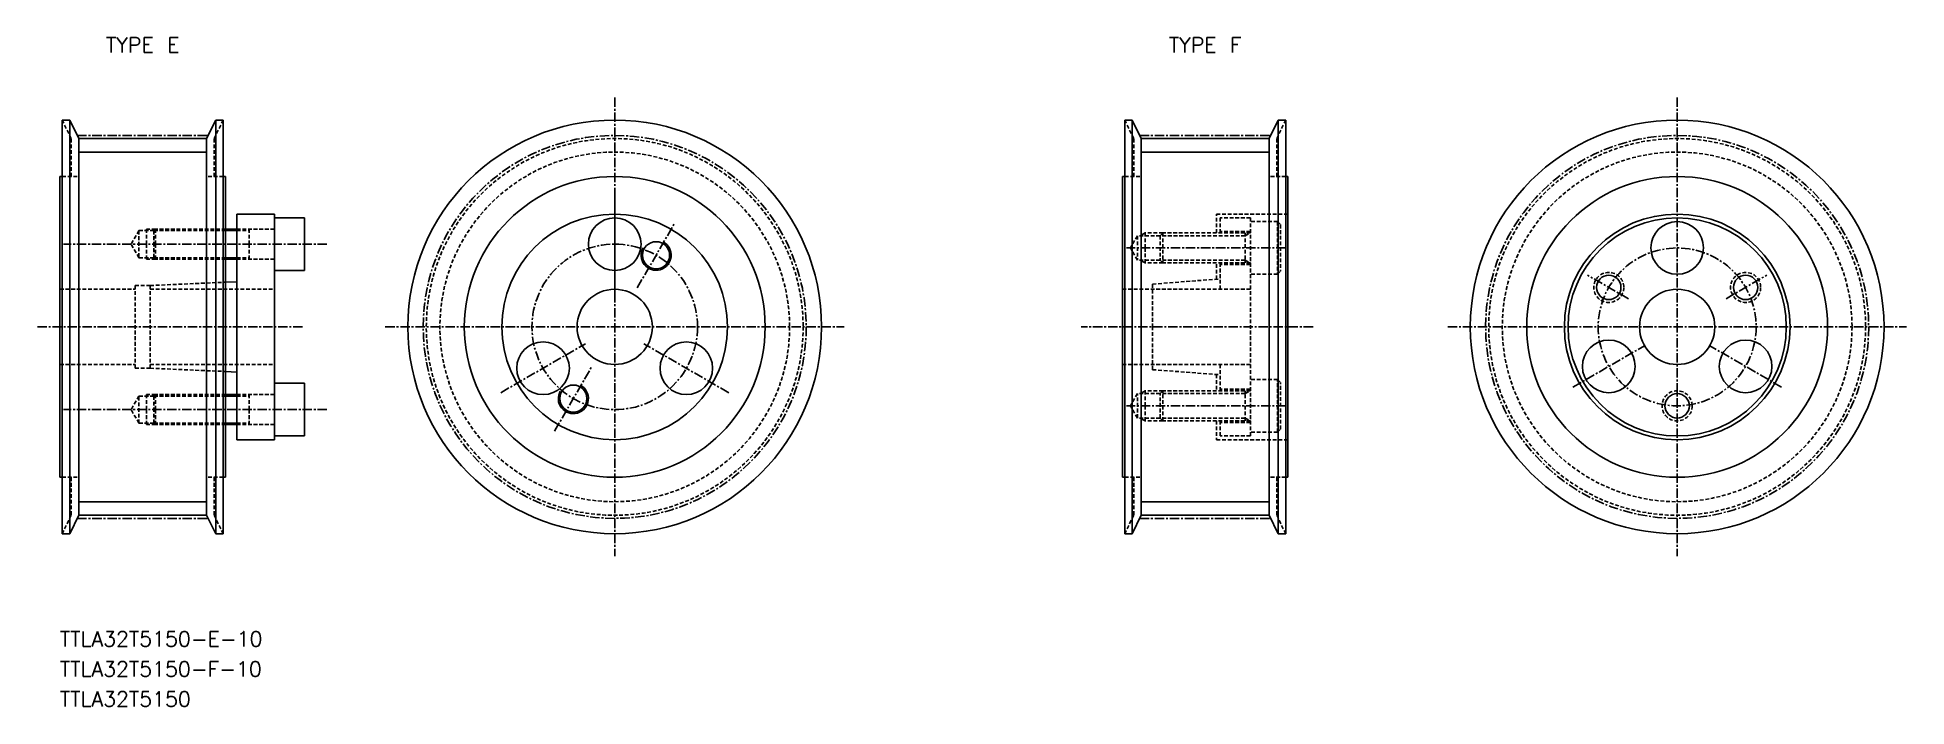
# Model space of a CAD drawing. Extents: x 5613 to 5861, y 19268 to 19357.
import ezdxf
from ezdxf.enums import TextEntityAlignment as Align

# ---------------------------------------------------------------- set-up
doc = ezdxf.new("R2010")
doc.units = 0
doc.linetypes.add('CENTER', pattern=[2, 1.25, -0.25, 0.25, -0.25])
doc.linetypes.add('DASHED', pattern=[0.75, 0.5, -0.25])
doc.layers.get('0').update_dxf_attribs({"linetype": 'CONTINUOUS'})
doc.layers.add('CENTER', color=1, linetype='CENTER')
doc.styles.add('MISUMI', font='txt.shx')

msp = doc.modelspace()

# ---------------------------------------------------------------- linework, layer by layer
at = {"color": 1, "linetype": 'CENTER'}
for p, q in [((5689.65, 19349.06), (5689.65, 19288.06)), ((5830.89, 19349.06), (5830.89, 19288.06)), ((5618.2, 19344.03), (5635.6, 19344.03)), ((5759.44, 19344.03), (5776.85, 19344.03)), ((5612.9, 19318.56), (5648.31, 19318.56)), ((5659.15, 19318.56), (5720.15, 19318.56)), ((5800.39, 19318.56), (5861.39, 19318.56)), ((5618.2, 19293.1), (5635.6, 19293.1)), ((5759.44, 19293.1), (5776.85, 19293.1))]:
    msp.add_line(p, q, dxfattribs=at)
at = {"color": 7, "linetype": 'CONTINUOUS'}
for p, q in [((5617.2, 19346.06), (5616.2, 19346.06)), ((5616.2, 19346.06), (5616.2, 19318.56)), ((5618.4, 19343.61), (5617.2, 19346.06)), ((5617.2, 19346.06), (5617.2, 19318.56)), ((5635.4, 19343.61), (5636.6, 19346.06)), ((5636.6, 19346.06), (5637.6, 19346.06)), ((5636.6, 19346.06), (5636.6, 19318.56)), ((5637.6, 19346.06), (5637.6, 19318.56)), ((5758.45, 19346.06), (5757.45, 19346.06)), ((5757.45, 19346.06), (5757.45, 19318.56)), ((5759.65, 19343.61), (5758.45, 19346.06)), ((5758.45, 19346.06), (5758.45, 19318.56)), ((5776.65, 19343.61), (5777.85, 19346.06)), ((5777.85, 19346.06), (5778.85, 19346.06)), ((5777.85, 19346.06), (5777.85, 19318.56)), ((5778.85, 19346.06), (5778.85, 19318.56)), ((5618.4, 19338.56), (5618.4, 19343.61)), ((5618.4, 19343.61), (5635.4, 19343.61)), ((5635.4, 19338.56), (5635.4, 19343.61)), ((5759.65, 19338.56), (5759.65, 19343.61)), ((5759.65, 19343.61), (5776.65, 19343.61)), ((5776.65, 19338.56), (5776.65, 19343.61)), ((5615.9, 19338.56), (5616.2, 19338.56)), ((5615.9, 19318.56), (5615.9, 19338.56)), ((5618.4, 19338.56), (5618.4, 19318.56)), ((5635.4, 19338.56), (5635.4, 19318.56)), ((5637.9, 19338.56), (5637.6, 19338.56)), ((5637.9, 19318.56), (5637.9, 19338.56)), ((5757.15, 19338.56), (5757.45, 19338.56)), ((5757.15, 19318.56), (5757.15, 19338.56)), ((5759.65, 19338.56), (5759.65, 19318.56)), ((5776.65, 19338.56), (5776.65, 19318.56)), ((5779.15, 19338.56), (5778.85, 19338.56)), ((5779.15, 19318.56), (5779.15, 19338.56)), ((5639.4, 19333.56), (5644.4, 19333.56)), ((5639.4, 19333.56), (5639.4, 19331.56)), ((5644.4, 19333.56), (5644.4, 19333.06)), ((5644.4, 19333.06), (5644.4, 19326.06)), ((5644.4, 19333.06), (5648.4, 19333.06)), ((5648.4, 19333.06), (5648.4, 19329.56)), ((5639.4, 19331.56), (5637.9, 19331.56)), ((5639.4, 19331.56), (5639.4, 19327.56)), ((5648.4, 19326.06), (5648.4, 19329.56)), ((5639.4, 19327.56), (5637.9, 19327.56)), ((5639.4, 19327.56), (5639.4, 19324.56)), ((5644.4, 19326.06), (5644.4, 19318.56)), ((5644.4, 19326.06), (5648.4, 19326.06)), ((5639.4, 19324.56), (5637.9, 19324.5)), ((5639.4, 19324.56), (5639.4, 19318.56)), ((5615.9, 19318.56), (5615.9, 19298.56)), ((5616.2, 19291.06), (5616.2, 19318.56)), ((5617.2, 19291.06), (5617.2, 19318.56)), ((5618.4, 19298.56), (5618.4, 19318.56)), ((5635.4, 19298.56), (5635.4, 19318.56)), ((5636.6, 19291.06), (5636.6, 19318.56)), ((5637.6, 19291.06), (5637.6, 19318.56)), ((5637.9, 19318.56), (5637.9, 19298.56)), ((5639.4, 19312.56), (5639.4, 19318.56)), ((5644.4, 19311.06), (5644.4, 19318.56)), ((5757.15, 19318.56), (5757.15, 19298.56)), ((5757.45, 19291.06), (5757.45, 19318.56)), ((5758.45, 19291.06), (5758.45, 19318.56)), ((5759.65, 19298.56), (5759.65, 19318.56)), ((5776.65, 19298.56), (5776.65, 19318.56)), ((5777.85, 19291.06), (5777.85, 19318.56)), ((5778.85, 19291.06), (5778.85, 19318.56)), ((5779.15, 19318.56), (5779.15, 19298.56)), ((5639.4, 19312.56), (5637.9, 19312.63)), ((5639.4, 19309.56), (5639.4, 19312.56)), ((5644.4, 19304.06), (5644.4, 19311.06)), ((5644.4, 19311.06), (5648.4, 19311.06)), ((5648.4, 19311.06), (5648.4, 19307.56)), ((5639.4, 19309.56), (5637.9, 19309.56)), ((5639.4, 19305.56), (5639.4, 19309.56)), ((5639.4, 19305.56), (5637.9, 19305.56)), ((5639.4, 19303.56), (5639.4, 19305.56)), ((5648.4, 19304.06), (5648.4, 19307.56)), ((5639.4, 19303.56), (5644.4, 19303.56)), ((5644.4, 19304.06), (5648.4, 19304.06)), ((5644.4, 19303.56), (5644.4, 19304.06)), ((5615.9, 19298.56), (5616.2, 19298.56)), ((5618.4, 19298.56), (5618.4, 19293.51)), ((5635.4, 19298.56), (5635.4, 19293.51)), ((5637.9, 19298.56), (5637.6, 19298.56)), ((5757.15, 19298.56), (5757.45, 19298.56)), ((5759.65, 19298.56), (5759.65, 19293.51)), ((5776.65, 19298.56), (5776.65, 19293.51)), ((5779.15, 19298.56), (5778.85, 19298.56)), ((5618.4, 19293.51), (5617.2, 19291.06)), ((5618.4, 19293.51), (5635.4, 19293.51)), ((5635.4, 19293.51), (5636.6, 19291.06)), ((5759.65, 19293.51), (5758.45, 19291.06)), ((5759.65, 19293.51), (5776.65, 19293.51)), ((5776.65, 19293.51), (5777.85, 19291.06)), ((5617.2, 19291.06), (5616.2, 19291.06)), ((5636.6, 19291.06), (5637.6, 19291.06)), ((5758.45, 19291.06), (5757.45, 19291.06)), ((5777.85, 19291.06), (5778.85, 19291.06))]:
    msp.add_line(p, q, dxfattribs=at)
at = {"color": 3, "linetype": 'DASHED'}
for p, q in [((5617.4, 19343.61), (5616.2, 19346.06)), ((5636.4, 19343.61), (5637.6, 19346.06)), ((5758.65, 19343.61), (5757.45, 19346.06)), ((5777.65, 19343.61), (5778.85, 19346.06)), ((5617.4, 19338.56), (5617.4, 19343.61)), ((5636.4, 19338.56), (5636.4, 19343.61)), ((5758.65, 19338.56), (5758.65, 19343.61)), ((5777.65, 19338.56), (5777.65, 19343.61)), ((5616.2, 19338.56), (5618.4, 19338.56)), ((5637.6, 19338.56), (5635.4, 19338.56)), ((5757.45, 19338.56), (5759.65, 19338.56)), ((5778.85, 19338.56), (5776.65, 19338.56)), ((5769.64, 19333.56), (5779.15, 19333.56)), ((5769.64, 19331.06), (5769.64, 19333.56)), ((5774.15, 19333.06), (5770.15, 19333.06)), ((5770.15, 19333.06), (5770.15, 19331.06)), ((5774.15, 19333.06), (5774.15, 19304.06)), ((5626.4, 19331.36), (5625.36, 19329.56)), ((5626.4, 19331.36), (5626.4, 19327.76)), ((5628.4, 19331.36), (5626.4, 19331.36)), ((5628.6, 19331.56), (5627.4, 19331.56)), ((5627.4, 19331.56), (5627.4, 19329.56)), ((5628.6, 19331.56), (5628.4, 19331.36)), ((5628.4, 19331.36), (5637.9, 19331.36)), ((5628.4, 19331.36), (5628.4, 19329.56)), ((5637.9, 19331.56), (5628.6, 19331.56)), ((5628.6, 19331.56), (5628.6, 19329.56)), ((5644.4, 19331.56), (5639.4, 19331.56)), ((5639.4, 19331.36), (5641.07, 19331.36)), ((5641.07, 19331.56), (5641.07, 19329.56)), ((5759.14, 19330.68), (5758.2, 19329.06)), ((5759.14, 19330.68), (5759.14, 19327.44)), ((5762.15, 19330.68), (5759.14, 19330.68)), ((5760.15, 19331.06), (5759.49, 19330.68)), ((5760.15, 19331.06), (5760.15, 19329.06)), ((5762.52, 19331.06), (5760.15, 19331.06)), ((5762.15, 19330.68), (5762.52, 19331.06)), ((5773.45, 19330.68), (5762.15, 19330.68)), ((5762.15, 19330.68), (5762.15, 19327.44)), ((5774.15, 19331.06), (5762.52, 19331.06)), ((5762.52, 19331.06), (5762.52, 19327.06)), ((5774.15, 19331.26), (5770.15, 19331.26)), ((5773.45, 19331.06), (5773.45, 19327.06)), ((5773.45, 19330.68), (5774.1, 19331.06)), ((5777.75, 19332.56), (5774.15, 19332.56)), ((5777.75, 19332.56), (5777.75, 19325.56)), ((5777.75, 19332.56), (5778.15, 19332.16)), ((5778.15, 19332.16), (5778.15, 19325.96)), ((5626.4, 19327.76), (5625.36, 19329.56)), ((5627.4, 19327.56), (5627.4, 19329.56)), ((5628.4, 19327.76), (5628.4, 19329.56)), ((5628.6, 19327.56), (5628.6, 19329.56)), ((5641.07, 19327.56), (5641.07, 19329.56)), ((5759.14, 19327.44), (5758.2, 19329.06)), ((5760.15, 19327.06), (5760.15, 19329.06)), ((5628.4, 19327.76), (5626.4, 19327.76)), ((5628.6, 19327.56), (5627.4, 19327.56)), ((5628.4, 19327.76), (5637.9, 19327.76)), ((5628.6, 19327.56), (5628.4, 19327.76)), ((5637.9, 19327.56), (5628.6, 19327.56)), ((5639.4, 19327.76), (5641.07, 19327.76)), ((5644.4, 19327.56), (5639.4, 19327.56)), ((5762.15, 19327.44), (5759.14, 19327.44)), ((5760.15, 19327.06), (5759.49, 19327.44)), ((5762.52, 19327.06), (5760.15, 19327.06)), ((5773.45, 19327.44), (5762.15, 19327.44)), ((5762.52, 19327.06), (5762.15, 19327.44)), ((5774.15, 19327.06), (5762.52, 19327.06)), ((5769.64, 19324.9), (5769.64, 19327.06)), ((5770.15, 19327.06), (5770.15, 19323.56)), ((5774.15, 19326.86), (5770.15, 19326.86)), ((5773.45, 19327.44), (5774.1, 19327.06)), ((5777.75, 19325.56), (5774.15, 19325.56)), ((5777.75, 19325.56), (5778.15, 19325.96)), ((5615.9, 19323.56), (5625.9, 19323.56)), ((5625.9, 19324.06), (5627.9, 19324.06)), ((5625.9, 19324.06), (5625.9, 19318.56)), ((5627.9, 19324.06), (5637.9, 19324.5)), ((5627.9, 19324.06), (5627.9, 19318.56)), ((5627.9, 19323.56), (5644.4, 19323.56)), ((5757.15, 19323.56), (5774.15, 19323.56)), ((5761.15, 19324.25), (5770.15, 19324.94)), ((5761.15, 19324.25), (5761.15, 19318.56)), ((5625.9, 19313.06), (5625.9, 19318.56)), ((5627.9, 19313.06), (5627.9, 19318.56)), ((5761.15, 19312.87), (5761.15, 19318.56)), ((5615.9, 19313.56), (5625.9, 19313.56)), ((5625.9, 19313.06), (5627.9, 19313.06)), ((5627.9, 19313.56), (5644.4, 19313.56)), ((5627.9, 19313.06), (5637.9, 19312.63)), ((5757.15, 19313.56), (5774.15, 19313.56)), ((5770.15, 19313.56), (5770.15, 19310.06)), ((5761.15, 19312.87), (5770.15, 19312.19)), ((5769.64, 19312.22), (5769.64, 19310.06)), ((5777.75, 19311.56), (5774.15, 19311.56)), ((5777.75, 19304.56), (5777.75, 19311.56)), ((5777.75, 19311.56), (5778.15, 19311.16)), ((5778.15, 19304.96), (5778.15, 19311.16)), ((5626.4, 19309.36), (5625.36, 19307.56)), ((5628.4, 19309.36), (5626.4, 19309.36)), ((5626.4, 19305.76), (5626.4, 19309.36)), ((5628.6, 19309.56), (5627.4, 19309.56)), ((5627.4, 19309.56), (5627.4, 19307.56)), ((5628.6, 19309.56), (5628.4, 19309.36)), ((5628.4, 19309.36), (5637.9, 19309.36)), ((5628.4, 19309.36), (5628.4, 19307.56)), ((5637.9, 19309.56), (5628.6, 19309.56)), ((5628.6, 19309.56), (5628.6, 19307.56)), ((5644.4, 19309.56), (5639.4, 19309.56)), ((5639.4, 19309.36), (5641.07, 19309.36)), ((5641.07, 19309.56), (5641.07, 19307.56)), ((5759.14, 19309.68), (5758.2, 19308.06)), ((5759.14, 19306.44), (5758.2, 19308.06)), ((5759.14, 19306.44), (5759.14, 19309.68)), ((5762.15, 19309.68), (5759.14, 19309.68)), ((5760.15, 19310.06), (5759.49, 19309.68)), ((5760.15, 19310.06), (5760.15, 19308.06)), ((5762.52, 19310.06), (5760.15, 19310.06)), ((5760.15, 19306.06), (5760.15, 19308.06)), ((5762.52, 19310.06), (5762.15, 19309.68)), ((5773.45, 19309.68), (5762.15, 19309.68)), ((5762.15, 19306.44), (5762.15, 19309.68)), ((5774.15, 19310.06), (5762.52, 19310.06)), ((5762.52, 19306.06), (5762.52, 19310.06)), ((5774.15, 19310.26), (5770.15, 19310.26)), ((5773.45, 19306.06), (5773.45, 19310.06)), ((5773.45, 19309.68), (5774.1, 19310.06)), ((5626.4, 19305.76), (5625.36, 19307.56)), ((5628.4, 19305.76), (5626.4, 19305.76)), ((5627.4, 19305.56), (5627.4, 19307.56)), ((5628.6, 19305.56), (5627.4, 19305.56)), ((5628.4, 19305.76), (5628.4, 19307.56)), ((5628.4, 19305.76), (5637.9, 19305.76)), ((5628.6, 19305.56), (5628.4, 19305.76)), ((5628.6, 19305.56), (5628.6, 19307.56)), ((5637.9, 19305.56), (5628.6, 19305.56)), ((5639.4, 19305.76), (5641.07, 19305.76)), ((5644.4, 19305.56), (5639.4, 19305.56)), ((5641.07, 19305.56), (5641.07, 19307.56)), ((5762.15, 19306.44), (5759.14, 19306.44)), ((5760.15, 19306.06), (5759.49, 19306.44)), ((5762.52, 19306.06), (5760.15, 19306.06)), ((5773.45, 19306.44), (5762.15, 19306.44)), ((5762.15, 19306.44), (5762.52, 19306.06)), ((5774.15, 19306.06), (5762.52, 19306.06)), ((5769.64, 19306.06), (5769.64, 19303.56)), ((5770.15, 19306.06), (5770.15, 19304.06)), ((5774.15, 19305.86), (5770.15, 19305.86)), ((5773.45, 19306.44), (5774.1, 19306.06)), ((5769.64, 19303.56), (5779.15, 19303.56)), ((5774.15, 19304.06), (5770.15, 19304.06)), ((5777.75, 19304.56), (5774.15, 19304.56)), ((5777.75, 19304.56), (5778.15, 19304.96)), ((5616.2, 19298.56), (5618.4, 19298.56)), ((5617.4, 19298.56), (5617.4, 19293.51)), ((5637.6, 19298.56), (5635.4, 19298.56)), ((5636.4, 19298.56), (5636.4, 19293.51)), ((5757.45, 19298.56), (5759.65, 19298.56)), ((5758.65, 19298.56), (5758.65, 19293.51)), ((5778.85, 19298.56), (5776.65, 19298.56)), ((5777.65, 19298.56), (5777.65, 19293.51)), ((5617.4, 19293.51), (5616.2, 19291.06)), ((5636.4, 19293.51), (5637.6, 19291.06)), ((5758.65, 19293.51), (5757.45, 19291.06)), ((5777.65, 19293.51), (5778.85, 19291.06))]:
    msp.add_line(p, q, dxfattribs=at)
at = {"color": 3, "linetype": 'CONTINUOUS'}
for p, q in [((5618.4, 19341.81), (5635.4, 19341.81)), ((5759.65, 19341.81), (5776.65, 19341.81)), ((5618.4, 19295.31), (5635.4, 19295.31)), ((5759.65, 19295.31), (5776.65, 19295.31))]:
    msp.add_line(p, q, dxfattribs=at)
at = {"color": 3}
for p, q in [((5639.4, 19331.36), (5637.9, 19331.36)), ((5639.4, 19327.76), (5637.9, 19327.76)), ((5639.4, 19309.36), (5637.9, 19309.36)), ((5639.4, 19305.76), (5637.9, 19305.76))]:
    msp.add_line(p, q, dxfattribs=at)
at = {"color": 7, "linetype": 'CONTINUOUS'}
for centre, radius in [((5689.65, 19318.56), 27.5), ((5830.89, 19318.56), 27.5), ((5689.65, 19318.56), 20), ((5830.89, 19318.56), 20), ((5689.65, 19318.56), 15), ((5689.65, 19318.56), 15), ((5689.65, 19318.56), 15), ((5689.65, 19329.56), 3.5), ((5830.89, 19318.56), 15), ((5830.89, 19318.56), 14.5), ((5830.89, 19329.06), 3.5), ((5695.15, 19328.09), 1.8), ((5821.8, 19323.81), 1.62), ((5839.99, 19323.81), 1.62), ((5689.65, 19318.56), 5), ((5830.89, 19318.56), 5), ((5680.12, 19313.06), 3.5), ((5699.17, 19313.06), 3.5), ((5821.8, 19313.31), 3.5), ((5839.99, 19313.31), 3.5), ((5684.15, 19309.03), 1.8), ((5830.89, 19308.06), 1.62)]:
    msp.add_circle(centre, radius, dxfattribs=at)
at = {"color": 1, "linetype": 'CENTER'}
for centre in [(5689.65, 19318.56), (5830.89, 19318.56)]:
    msp.add_circle(centre, 25.46, dxfattribs=at)
at = {"color": 3, "linetype": 'DASHED'}
for centre, radius in [((5689.65, 19318.56), 25.05), ((5830.89, 19318.56), 25.05), ((5689.65, 19318.56), 23.25), ((5830.89, 19318.56), 23.25), ((5821.8, 19323.81), 2), ((5839.99, 19323.81), 2), ((5830.89, 19308.06), 2)]:
    msp.add_circle(centre, radius, dxfattribs=at)
at = {"color": 3, "linetype": 'CONTINUOUS'}
for centre in [(5695.15, 19328.09), (5684.15, 19309.03)]:
    msp.add_arc(centre, 2, 150, 62, dxfattribs=at)
at = {"layer": 'CENTER', "color": 1, "linetype": 'CENTER'}
for p, q in [((5689.65, 19336.06), (5689.65, 19323.06)), ((5692.65, 19323.76), (5697.65, 19332.42)), ((5651.4, 19329.56), (5616.36, 19329.56)), ((5778.83, 19329.06), (5757.69, 19329.06)), ((5824.4, 19322.31), (5818.98, 19325.44)), ((5837.39, 19322.31), (5842.8, 19325.44)), ((5782.48, 19318.56), (5751.66, 19318.56)), ((5674.49, 19309.81), (5685.75, 19316.31)), ((5704.8, 19309.81), (5693.54, 19316.31)), ((5817.04, 19310.56), (5826.56, 19316.06)), ((5844.75, 19310.56), (5835.22, 19316.06)), ((5681.65, 19304.7), (5686.65, 19313.36)), ((5778.83, 19308.06), (5757.69, 19308.06)), ((5651.4, 19307.56), (5616.36, 19307.56))]:
    msp.add_line(p, q, dxfattribs=at)
for centre, radius in [((5689.65, 19318.56), 11), ((5830.89, 19318.56), 10.5)]:
    msp.add_circle(centre, radius, dxfattribs=at)

# ---------------------------------------------------------------- texts
at = {"color": 7, "linetype": 'CONTINUOUS', "style": 'MISUMI'}
for s, p in [('TYPE E', (5626.9, 19356.06)), ('TYPE F', (5768.15, 19356.06))]:
    msp.add_text(s, height=2, dxfattribs=at).set_placement(p, align=Align.MIDDLE_CENTER)
for s, p in [('TTLA32T5150-E-10', (5615.9, 19276.06)), ('TTLA32T5150-F-10', (5615.9, 19272.06)), ('TTLA32T5150', (5615.9, 19268.06))]:
    msp.add_text(s, height=2, dxfattribs=at).set_placement(p)

doc.saveas('drawing.dxf')
